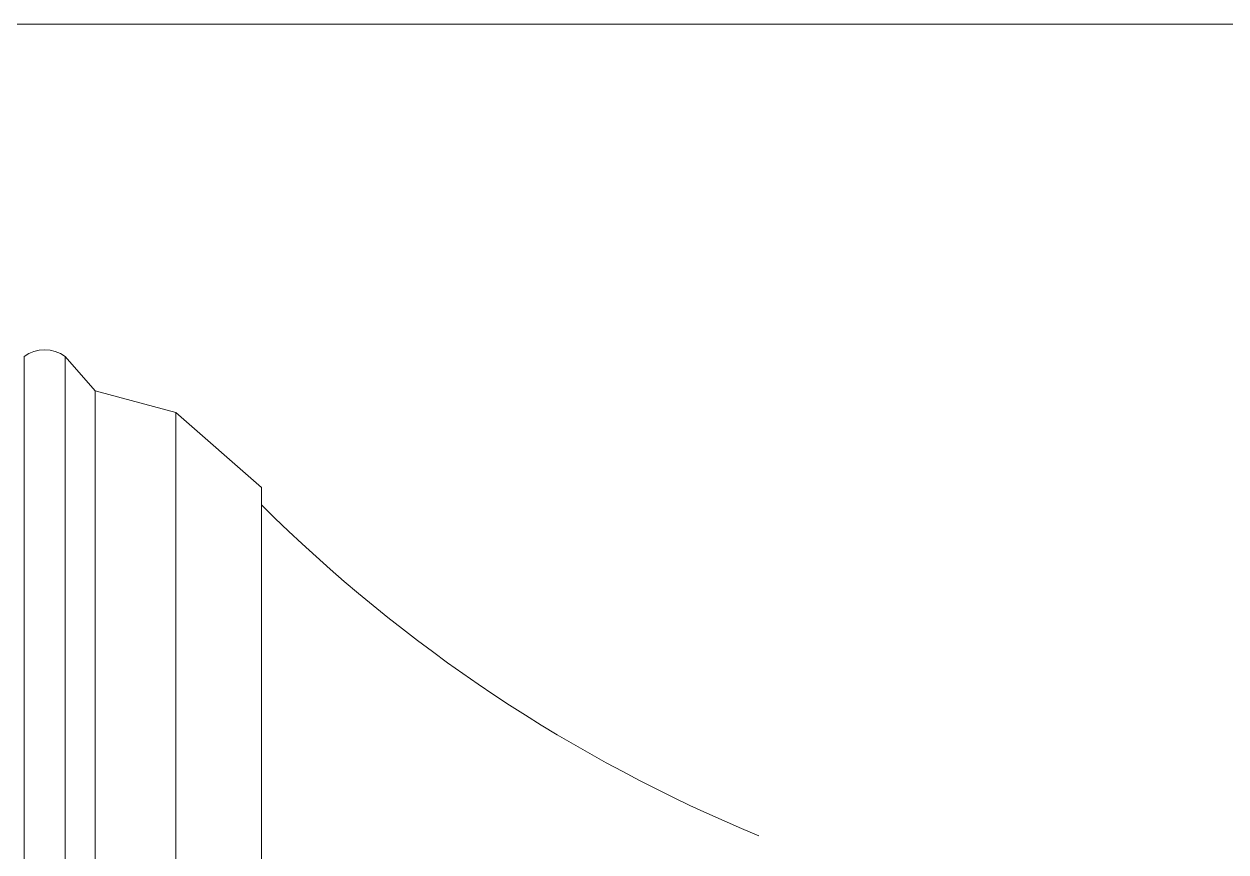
# Model space of a CAD drawing. Header units: metres. Extents: x -5 to 264, y -2 to 18.
# Drawn here: x 1.891 to 2.445, y 13.731 to 14.113 of the extents above; entities that cross this region are included whole.
import ezdxf

# ---------------------------------------------------------------- set-up
doc = ezdxf.new("R2010")
doc.units = ezdxf.units.M
doc.layers.add('A-ROOF', color=7, linetype='Continuous', lineweight=9)
doc.layers.add('A-WALL', color=7, linetype='Continuous', lineweight=9)

# ---------------------------------------------------------------- blocks, each defined once
blk = doc.blocks.new('Telhados 1 - Telhados 1-4018348-CORTE A_A')
at = {"layer": 'A-ROOF'}
for p, q in [((1.89051, 13.65565), (1.89051, 13.95999)), ((1.90949, 13.95999), (1.92329, 13.94412)), ((1.90949, 13.65565), (1.90949, 13.95999)), ((1.92329, 13.94412), (1.96064, 13.93412)), ((1.92329, 13.63978), (1.92329, 13.94412)), ((1.96064, 13.93412), (2.00006, 13.8996)), ((1.96064, 13.62977), (1.96064, 13.93412)), ((2.00006, 13.59525), (2.00006, 13.8996))]:
    blk.add_line(p, q, dxfattribs=at)
for centre, major_axis, start_param, end_param in [((1.9, 13.94719), (0.01594, 0), 0.933002, 2.208591), ((2.49968, 14.3935), (0.70825, 0), 3.929363, 4.321198)]:
    blk.add_ellipse(centre, major_axis=major_axis, ratio=0.99995, start_param=start_param, end_param=end_param, dxfattribs=at)

msp = doc.modelspace()

# ---------------------------------------------------------------- linework, layer by layer
at = {"layer": 'A-WALL'}
msp.add_line((78.58663, 14.11343), (-0.58663, 14.11343), dxfattribs=at)

# ---------------------------------------------------------------- block references
at = {"layer": 'A-ROOF'}
msp.add_blockref('Telhados 1 - Telhados 1-4018348-CORTE A_A', (0, 0), dxfattribs=at)

doc.saveas('drawing.dxf')
